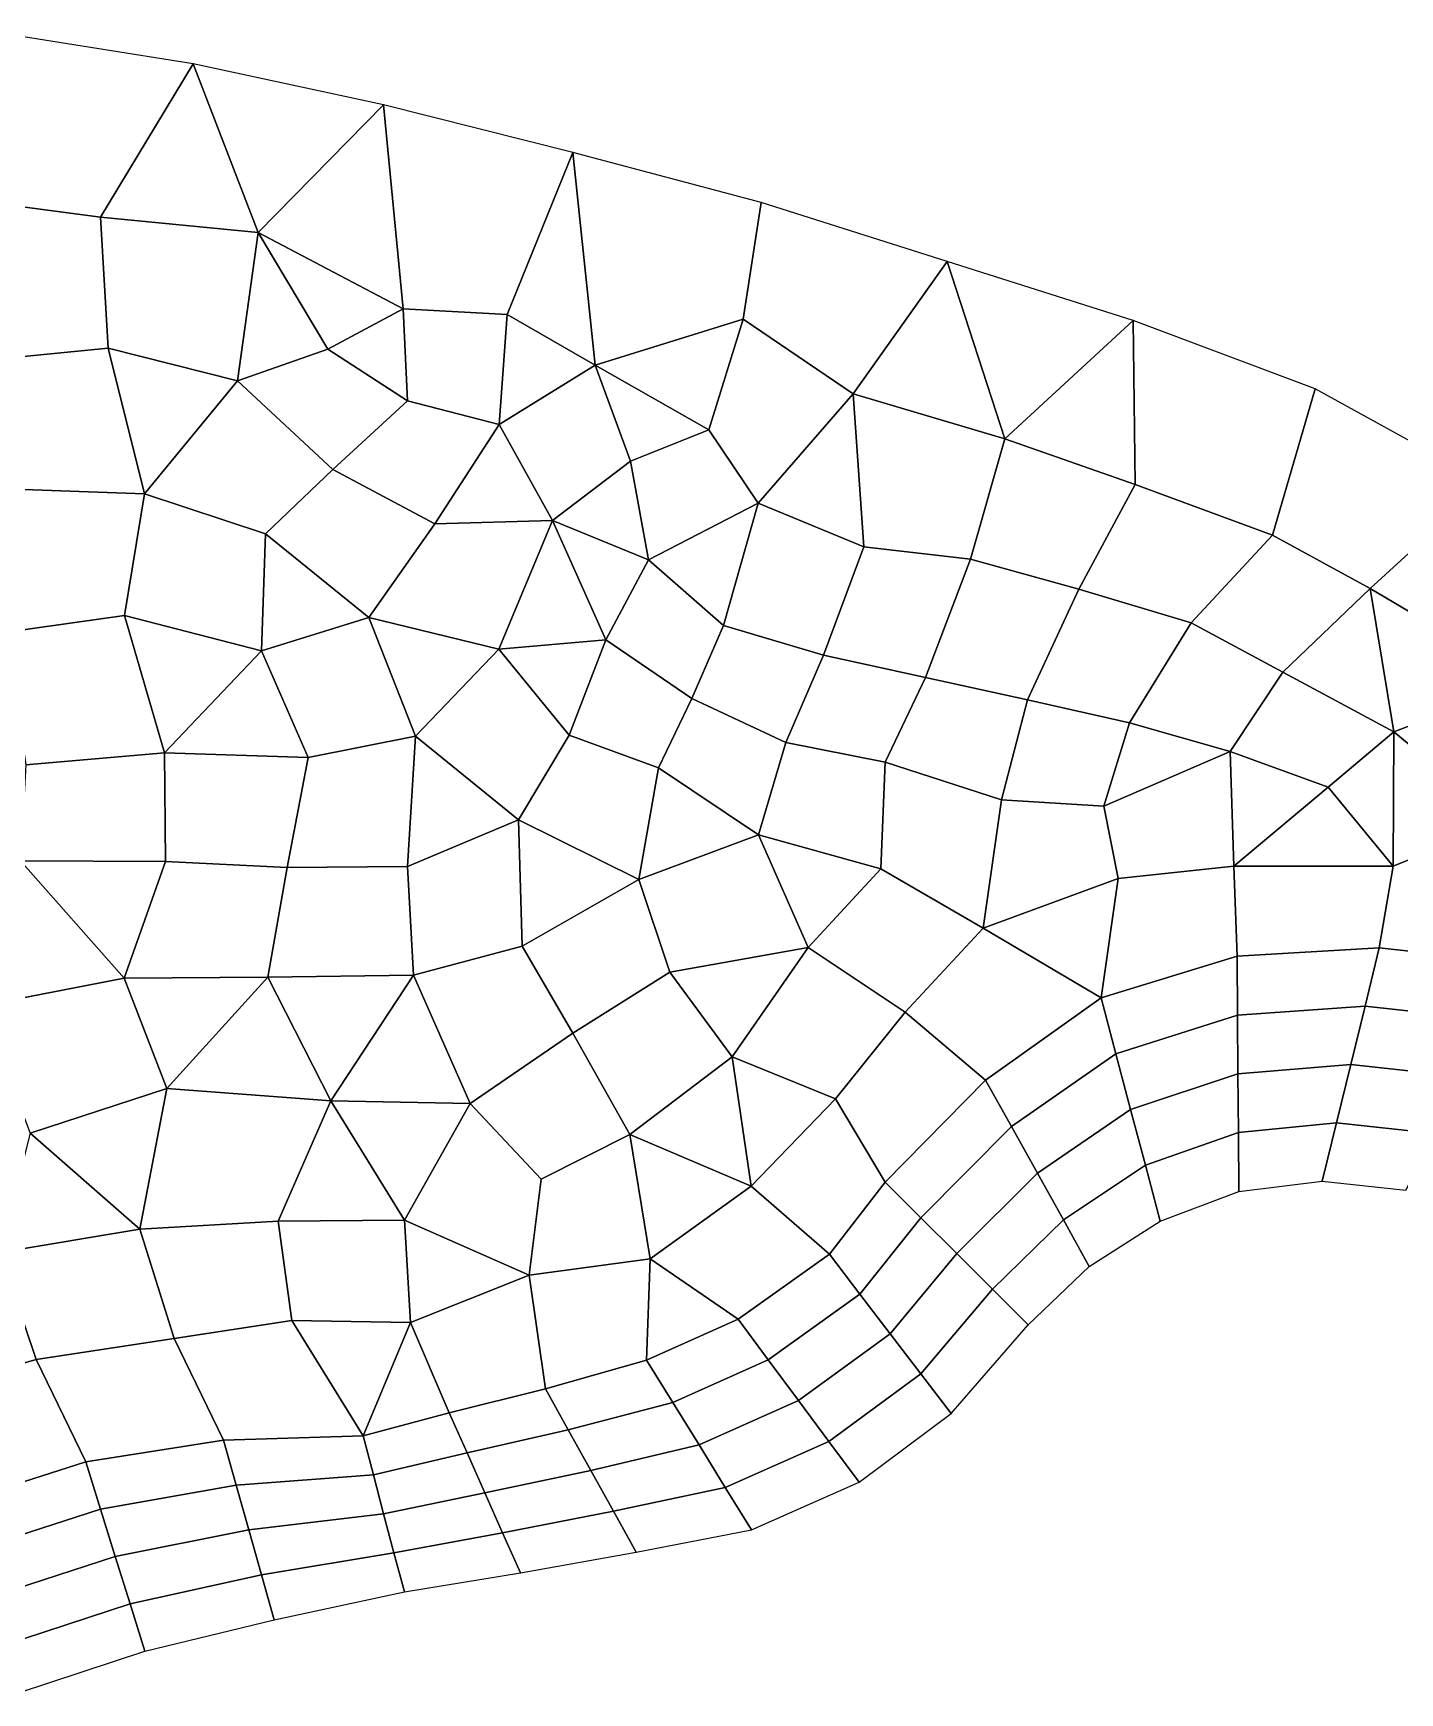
# Model space of a CAD drawing. Extents: x 391089 to 406232, y 6461839 to 6471033.
# Drawn here: x 405203.7 to 405345.5, y 6470713.7 to 6470885.8 of the extents above; entities that cross this region are included whole.
import ezdxf

# ---------------------------------------------------------------- set-up
doc = ezdxf.new("R2010")
doc.units = 0
for name, color, linetype in [('MESH_BOUND', 25, 'CONTINUOUS'), ('MESH_ELEMS', 18, 'CONTINUOUS'), ('MESH_NODES', 18, 'CONTINUOUS')]:
    doc.layers.add(name, color=color, linetype=linetype)

msp = doc.modelspace()

# ---------------------------------------------------------------- linework, layer by layer
at = {"layer": 'MESH_BOUND', "color": 25}
for points in [[(405220.258, 6470882.64, 8.825), (405200.269, 6470885.81, 4.165)], [(405240.023, 6470878.39, 4.096), (405220.258, 6470882.64, 8.825)], [(405259.645, 6470873.43, 4), (405240.023, 6470878.39, 4.096)], [(405279.198, 6470868.23, 4), (405259.645, 6470873.43, 4)], [(405298.49, 6470862.12, 3.852), (405279.198, 6470868.23, 4)], [(405317.782, 6470856.01, 4.84), (405298.49, 6470862.12, 3.852)], [(405336.664, 6470848.93, 4.503), (405317.782, 6470856.01, 4.84)], [(405354.394, 6470839.18, 5.016), (405336.664, 6470848.93, 4.503)], [(405328.751, 6470765.66, 4.43), (405337.405, 6470766.74, 4.508)], [(405337.405, 6470766.74, 4.508), (405346.081, 6470765.79, 4.885)], [(405320.592, 6470762.59, 4.113), (405328.751, 6470765.66, 4.43)], [(405313.242, 6470757.86, 3.819), (405320.592, 6470762.59, 4.113)], [(405306.903, 6470751.82, 3.376), (405313.242, 6470757.86, 3.819)], [(405298.907, 6470742.61, 3.076), (405306.903, 6470751.82, 3.376)], [(405289.351, 6470735.5, 2.649), (405298.907, 6470742.61, 3.076)], [(405278.201, 6470730.56, 3.411), (405289.351, 6470735.5, 2.649)], [(405266.222, 6470728.25, 2.435), (405278.201, 6470730.56, 3.411)], [(405254.213, 6470726.1, 3.462), (405266.222, 6470728.25, 2.435)], [(405242.175, 6470724.12, 3.662), (405254.213, 6470726.1, 3.462)], [(405228.669, 6470721.23, 3.067), (405242.175, 6470724.12, 3.662)], [(405215.252, 6470717.96, 4.118), (405228.669, 6470721.23, 3.067)], [(405202.15, 6470713.65, 3.89), (405215.252, 6470717.96, 4.118)]]:
    msp.add_polyline3d(points, dxfattribs=at)
at = {"layer": 'MESH_ELEMS', "color": 178}
for points in [[(405210.65, 6470866.72, 5.116), (405220.258, 6470882.64, 8.825), (405200.269, 6470885.81, 4.165), (405195.987, 6470868.66, 3.842)], [(405210.65, 6470866.72, 5.116), (405226.997, 6470865.13, 7.961), (405220.258, 6470882.64, 8.825), (405210.65, 6470866.72, 5.116)], [(405220.258, 6470882.64, 8.825), (405226.997, 6470865.13, 7.961), (405240.023, 6470878.39, 4.096), (405220.258, 6470882.64, 8.825)], [(405226.997, 6470865.13, 7.961), (405242.065, 6470857.23, 3.939), (405240.023, 6470878.39, 4.096), (405226.997, 6470865.13, 7.961)], [(405242.065, 6470857.23, 3.939), (405252.847, 6470856.64, 3.432), (405259.645, 6470873.43, 4), (405240.023, 6470878.39, 4.096)], [(405261.979, 6470851.36, 3.558), (405259.645, 6470873.43, 4), (405252.847, 6470856.64, 3.432), (405261.979, 6470851.36, 3.558)], [(405261.979, 6470851.36, 3.558), (405277.324, 6470856.16, 4.137), (405279.198, 6470868.23, 4), (405259.645, 6470873.43, 4)], [(405196.693, 6470851.7, 4.351), (405211.442, 6470853.15, 4.896), (405210.65, 6470866.72, 5.116), (405195.987, 6470868.66, 3.842)], [(405277.324, 6470856.16, 4.137), (405288.73, 6470848.4, 4.555), (405298.49, 6470862.12, 3.852), (405279.198, 6470868.23, 4)], [(405211.442, 6470853.15, 4.896), (405224.869, 6470849.76, 7.489), (405226.997, 6470865.13, 7.961), (405210.65, 6470866.72, 5.116)], [(405234.236, 6470853.02, 5.907), (405226.997, 6470865.13, 7.961), (405224.869, 6470849.76, 7.489), (405234.236, 6470853.02, 5.907)], [(405242.065, 6470857.23, 3.939), (405226.997, 6470865.13, 7.961), (405234.236, 6470853.02, 5.907), (405242.065, 6470857.23, 3.939)], [(405288.73, 6470848.4, 4.555), (405304.491, 6470843.74, 4.622), (405298.49, 6470862.12, 3.852), (405288.73, 6470848.4, 4.555)], [(405304.491, 6470843.74, 4.622), (405317.782, 6470856.01, 4.84), (405298.49, 6470862.12, 3.852), (405304.491, 6470843.74, 4.622)], [(405242.513, 6470847.68, 4.826), (405242.065, 6470857.23, 3.939), (405234.236, 6470853.02, 5.907), (405242.513, 6470847.68, 4.826)], [(405242.513, 6470847.68, 4.826), (405252.006, 6470845.21, 4.858), (405252.847, 6470856.64, 3.432), (405242.065, 6470857.23, 3.939)], [(405252.847, 6470856.64, 3.432), (405252.006, 6470845.21, 4.858), (405261.979, 6470851.36, 3.558), (405252.847, 6470856.64, 3.432)], [(405277.324, 6470856.16, 4.137), (405261.979, 6470851.36, 3.558), (405273.759, 6470844.68, 3.962), (405277.324, 6470856.16, 4.137)], [(405277.324, 6470856.16, 4.137), (405273.759, 6470844.68, 3.962), (405278.882, 6470837.06, 4.415), (405288.73, 6470848.4, 4.555)], [(405304.491, 6470843.74, 4.622), (405317.991, 6470839, 4.75), (405317.782, 6470856.01, 4.84), (405304.491, 6470843.74, 4.622)], [(405317.991, 6470839, 4.75), (405332.26, 6470833.73, 4.77), (405336.664, 6470848.93, 4.503), (405317.782, 6470856.01, 4.84)], [(405200.734, 6470838.56, 4.436), (405215.208, 6470838.01, 6.513), (405211.442, 6470853.15, 4.896), (405196.693, 6470851.7, 4.351)], [(405211.442, 6470853.15, 4.896), (405215.208, 6470838.01, 6.513), (405224.869, 6470849.76, 7.489), (405211.442, 6470853.15, 4.896)], [(405234.236, 6470853.02, 5.907), (405224.869, 6470849.76, 7.489), (405234.769, 6470840.55, 6.566), (405242.513, 6470847.68, 4.826)], [(405265.643, 6470841.43, 3.405), (405261.979, 6470851.36, 3.558), (405252.006, 6470845.21, 4.858), (405257.549, 6470835.26, 5.05)], [(405261.979, 6470851.36, 3.558), (405265.643, 6470841.43, 3.405), (405273.759, 6470844.68, 3.962), (405261.979, 6470851.36, 3.558)], [(405227.773, 6470833.87, 7.59), (405234.769, 6470840.55, 6.566), (405224.869, 6470849.76, 7.489), (405215.208, 6470838.01, 6.513)], [(405342.397, 6470828.21, 4.951), (405354.394, 6470839.18, 5.016), (405336.664, 6470848.93, 4.503), (405332.26, 6470833.73, 4.77)], [(405245.333, 6470834.93, 4.812), (405252.006, 6470845.21, 4.858), (405242.513, 6470847.68, 4.826), (405234.769, 6470840.55, 6.566)], [(405288.73, 6470848.4, 4.555), (405278.882, 6470837.06, 4.415), (405289.84, 6470832.53, 4.533), (405288.73, 6470848.4, 4.555)], [(405289.84, 6470832.53, 4.533), (405300.917, 6470831.24, 4.844), (405304.491, 6470843.74, 4.622), (405288.73, 6470848.4, 4.555)], [(405257.549, 6470835.26, 5.05), (405252.006, 6470845.21, 4.858), (405245.333, 6470834.93, 4.812), (405257.549, 6470835.26, 5.05)], [(405278.882, 6470837.06, 4.415), (405273.759, 6470844.68, 3.962), (405265.643, 6470841.43, 3.405), (405267.521, 6470831.17, 3.689)], [(405312.154, 6470828.15, 4.727), (405317.991, 6470839, 4.75), (405304.491, 6470843.74, 4.622), (405300.917, 6470831.24, 4.844)], [(405238.5, 6470825.18, 5.119), (405245.333, 6470834.93, 4.812), (405234.769, 6470840.55, 6.566), (405227.773, 6470833.87, 7.59)], [(405265.643, 6470841.43, 3.405), (405257.549, 6470835.26, 5.05), (405267.521, 6470831.17, 3.689), (405265.643, 6470841.43, 3.405)], [(405213.151, 6470825.39, 5.148), (405215.208, 6470838.01, 6.513), (405200.734, 6470838.56, 4.436), (405200.887, 6470823.69, 4.688)], [(405323.804, 6470824.63, 4.531), (405332.26, 6470833.73, 4.77), (405317.991, 6470839, 4.75), (405312.154, 6470828.15, 4.727)], [(405358.641, 6470818.6, 4.576), (405372.279, 6470829.72, 5.575), (405354.394, 6470839.18, 5.016), (405342.397, 6470828.21, 4.951)], [(405213.151, 6470825.39, 5.148), (405227.363, 6470821.74, 7.662), (405227.773, 6470833.87, 7.59), (405215.208, 6470838.01, 6.513)], [(405267.521, 6470831.17, 3.689), (405275.285, 6470824.38, 3.218), (405278.882, 6470837.06, 4.415), (405267.521, 6470831.17, 3.689)], [(405289.84, 6470832.53, 4.533), (405278.882, 6470837.06, 4.415), (405275.285, 6470824.38, 3.218), (405285.651, 6470821.29, 3.048)], [(405251.964, 6470821.91, 5.009), (405257.549, 6470835.26, 5.05), (405245.333, 6470834.93, 4.812), (405238.5, 6470825.18, 5.119)], [(405263.079, 6470822.87, 4.961), (405257.549, 6470835.26, 5.05), (405251.964, 6470821.91, 5.009), (405263.079, 6470822.87, 4.961)], [(405263.079, 6470822.87, 4.961), (405267.521, 6470831.17, 3.689), (405257.549, 6470835.26, 5.05), (405263.079, 6470822.87, 4.961)], [(405238.5, 6470825.18, 5.119), (405227.773, 6470833.87, 7.59), (405227.363, 6470821.74, 7.662), (405238.5, 6470825.18, 5.119)], [(405333.321, 6470819.54, 4.388), (405342.397, 6470828.21, 4.951), (405332.26, 6470833.73, 4.77), (405323.804, 6470824.63, 4.531)], [(405296.242, 6470818.96, 3.338), (405300.917, 6470831.24, 4.844), (405289.84, 6470832.53, 4.533), (405285.651, 6470821.29, 3.048)], [(405272, 6470816.8, 4.858), (405275.285, 6470824.38, 3.218), (405267.521, 6470831.17, 3.689), (405263.079, 6470822.87, 4.961)], [(405306.836, 6470816.64, 3.54), (405312.154, 6470828.15, 4.727), (405300.917, 6470831.24, 4.844), (405296.242, 6470818.96, 3.338)], [(405317.416, 6470814.27, 3.405), (405323.804, 6470824.63, 4.531), (405312.154, 6470828.15, 4.727), (405306.836, 6470816.64, 3.54)], [(405333.321, 6470819.54, 4.388), (405344.839, 6470813.34, 4.059), (405342.397, 6470828.21, 4.951), (405333.321, 6470819.54, 4.388)], [(405344.839, 6470813.34, 4.059), (405358.641, 6470818.6, 4.576), (405342.397, 6470828.21, 4.951), (405344.839, 6470813.34, 4.059)], [(405213.151, 6470825.39, 5.148), (405200.887, 6470823.69, 4.688), (405202.904, 6470809.93, 4.451), (405217.308, 6470811.17, 7.316)], [(405217.308, 6470811.17, 7.316), (405227.363, 6470821.74, 7.662), (405213.151, 6470825.39, 5.148), (405217.308, 6470811.17, 7.316)], [(405238.5, 6470825.18, 5.119), (405227.363, 6470821.74, 7.662), (405232.214, 6470810.69, 7.812), (405243.332, 6470812.87, 4.912)], [(405238.5, 6470825.18, 5.119), (405243.332, 6470812.87, 4.912), (405251.964, 6470821.91, 5.009), (405238.5, 6470825.18, 5.119)], [(405281.773, 6470812.22, 4.957), (405285.651, 6470821.29, 3.048), (405275.285, 6470824.38, 3.218), (405272, 6470816.8, 4.858)], [(405327.843, 6470811.31, 3.383), (405333.321, 6470819.54, 4.388), (405323.804, 6470824.63, 4.531), (405317.416, 6470814.27, 3.405)], [(405227.363, 6470821.74, 7.662), (405217.308, 6470811.17, 7.316), (405232.214, 6470810.69, 7.812), (405227.363, 6470821.74, 7.662)], [(405243.332, 6470812.87, 4.912), (405254.036, 6470804.21, 4.809), (405259.288, 6470812.99, 4.904), (405251.964, 6470821.91, 5.009)], [(405251.964, 6470821.91, 5.009), (405259.288, 6470812.99, 4.904), (405263.079, 6470822.87, 4.961), (405251.964, 6470821.91, 5.009)], [(405259.288, 6470812.99, 4.904), (405268.546, 6470809.59, 4.738), (405272, 6470816.8, 4.858), (405263.079, 6470822.87, 4.961)], [(405292.062, 6470810.19, 4.832), (405296.242, 6470818.96, 3.338), (405285.651, 6470821.29, 3.048), (405281.773, 6470812.22, 4.957)], [(405338.033, 6470807.61, 3.467), (405344.839, 6470813.34, 4.059), (405333.321, 6470819.54, 4.388), (405327.843, 6470811.31, 3.383)], [(405304.124, 6470806.28, 4.774), (405306.836, 6470816.64, 3.54), (405296.242, 6470818.96, 3.338), (405292.062, 6470810.19, 4.832)], [(405358.641, 6470818.6, 4.576), (405344.839, 6470813.34, 4.059), (405356.143, 6470804.01, 4.154), (405358.641, 6470818.6, 4.576)], [(405281.773, 6470812.22, 4.957), (405272, 6470816.8, 4.858), (405268.546, 6470809.59, 4.738), (405278.912, 6470802.65, 4.574)], [(405314.742, 6470805.62, 4.844), (405317.416, 6470814.27, 3.405), (405306.836, 6470816.64, 3.54), (405304.124, 6470806.28, 4.774)], [(405232.214, 6470810.69, 7.812), (405230.005, 6470799.27, 7.784), (405242.502, 6470799.36, 4.776), (405243.332, 6470812.87, 4.912)], [(405243.332, 6470812.87, 4.912), (405242.502, 6470799.36, 4.776), (405254.036, 6470804.21, 4.809), (405243.332, 6470812.87, 4.912)], [(405254.036, 6470804.21, 4.809), (405266.521, 6470798.03, 4.464), (405268.546, 6470809.59, 4.738), (405259.288, 6470812.99, 4.904)], [(405317.416, 6470814.27, 3.405), (405314.742, 6470805.62, 4.844), (405327.843, 6470811.31, 3.383), (405317.416, 6470814.27, 3.405)], [(405344.78, 6470799.4, 3.375), (405344.839, 6470813.34, 4.059), (405338.033, 6470807.61, 3.467), (405344.78, 6470799.4, 3.375)], [(405356.143, 6470804.01, 4.154), (405344.839, 6470813.34, 4.059), (405344.78, 6470799.4, 3.375), (405356.143, 6470804.01, 4.154)], [(405217.382, 6470799.87, 6.525), (405217.308, 6470811.17, 7.316), (405202.904, 6470809.93, 4.451), (405202.338, 6470799.96, 4.233)], [(405230.005, 6470799.27, 7.784), (405232.214, 6470810.69, 7.812), (405217.308, 6470811.17, 7.316), (405217.382, 6470799.87, 6.525)], [(405292.062, 6470810.19, 4.832), (405281.773, 6470812.22, 4.957), (405278.912, 6470802.65, 4.574), (405291.617, 6470799.14, 5.05)], [(405314.742, 6470805.62, 4.844), (405316.251, 6470798.12, 4.675), (405328.246, 6470799.39, 4.78), (405327.843, 6470811.31, 3.383)], [(405328.246, 6470799.39, 4.78), (405338.033, 6470807.61, 3.467), (405327.843, 6470811.31, 3.383), (405328.246, 6470799.39, 4.78)], [(405268.546, 6470809.59, 4.738), (405266.521, 6470798.03, 4.464), (405278.912, 6470802.65, 4.574), (405268.546, 6470809.59, 4.738)], [(405304.124, 6470806.28, 4.774), (405292.062, 6470810.19, 4.832), (405291.617, 6470799.14, 5.05), (405302.231, 6470792.98, 4.922)], [(405338.033, 6470807.61, 3.467), (405328.246, 6470799.39, 4.78), (405344.78, 6470799.4, 3.375), (405338.033, 6470807.61, 3.467)], [(405316.251, 6470798.12, 4.675), (405314.742, 6470805.62, 4.844), (405304.124, 6470806.28, 4.774), (405302.231, 6470792.98, 4.922)], [(405242.502, 6470799.36, 4.776), (405243.122, 6470788.1, 4.334), (405254.391, 6470791.1, 4.213), (405254.036, 6470804.21, 4.809)], [(405254.036, 6470804.21, 4.809), (405254.391, 6470791.1, 4.213), (405266.521, 6470798.03, 4.464), (405254.036, 6470804.21, 4.809)], [(405278.912, 6470802.65, 4.574), (405266.521, 6470798.03, 4.464), (405269.721, 6470788.41, 4.861), (405284.077, 6470790.95, 5.227)], [(405278.912, 6470802.65, 4.574), (405284.077, 6470790.95, 5.227), (405291.617, 6470799.14, 5.05), (405278.912, 6470802.65, 4.574)], [(405358.076, 6470789.31, 4.569), (405356.143, 6470804.01, 4.154), (405344.78, 6470799.4, 3.375), (405343.334, 6470790.93, 3.907)], [(405213.095, 6470787.79, 4.36), (405202.338, 6470799.96, 4.233), (405198.309, 6470784.9, 4.173), (405213.095, 6470787.79, 4.36)], [(405202.338, 6470799.96, 4.233), (405213.095, 6470787.79, 4.36), (405217.382, 6470799.87, 6.525), (405202.338, 6470799.96, 4.233)], [(405227.999, 6470787.88, 7.599), (405230.005, 6470799.27, 7.784), (405217.382, 6470799.87, 6.525), (405213.095, 6470787.79, 4.36)], [(405243.122, 6470788.1, 4.334), (405242.502, 6470799.36, 4.776), (405230.005, 6470799.27, 7.784), (405227.999, 6470787.88, 7.599)], [(405294.125, 6470784.25, 5.149), (405302.231, 6470792.98, 4.922), (405291.617, 6470799.14, 5.05), (405284.077, 6470790.95, 5.227)], [(405328.574, 6470790.06, 4.388), (405328.246, 6470799.39, 4.78), (405316.251, 6470798.12, 4.675), (405314.458, 6470785.74, 4.758)], [(405343.334, 6470790.93, 3.907), (405344.78, 6470799.4, 3.375), (405328.246, 6470799.39, 4.78), (405328.574, 6470790.06, 4.388)], [(405269.721, 6470788.41, 4.861), (405266.521, 6470798.03, 4.464), (405254.391, 6470791.1, 4.213), (405259.65, 6470782.07, 4.722)], [(405316.251, 6470798.12, 4.675), (405302.231, 6470792.98, 4.922), (405314.458, 6470785.74, 4.758), (405316.251, 6470798.12, 4.675)], [(405302.231, 6470792.98, 4.922), (405294.125, 6470784.25, 5.149), (405302.479, 6470777.21, 5.115), (405314.458, 6470785.74, 4.758)], [(405259.65, 6470782.07, 4.722), (405254.391, 6470791.1, 4.213), (405243.122, 6470788.1, 4.334), (405249.007, 6470774.79, 4.338)], [(405276.187, 6470779.64, 5.047), (405284.077, 6470790.95, 5.227), (405269.721, 6470788.41, 4.861), (405276.187, 6470779.64, 5.047)], [(405276.187, 6470779.64, 5.047), (405286.917, 6470775.28, 4.863), (405294.125, 6470784.25, 5.149), (405284.077, 6470790.95, 5.227)], [(405343.334, 6470790.93, 3.907), (405328.574, 6470790.06, 4.388), (405328.618, 6470783.96, 3.887), (405341.852, 6470784.89, 3.541)], [(405358.076, 6470789.31, 4.569), (405343.334, 6470790.93, 3.907), (405341.852, 6470784.89, 3.541), (405355.077, 6470783.43, 4.153)], [(405328.574, 6470790.06, 4.388), (405314.458, 6470785.74, 4.758), (405315.992, 6470779.95, 3.673), (405328.618, 6470783.96, 3.887)], [(405203.347, 6470771.69, 4.417), (405217.533, 6470776.35, 4.476), (405213.095, 6470787.79, 4.36), (405198.309, 6470784.9, 4.173)], [(405217.533, 6470776.35, 4.476), (405227.999, 6470787.88, 7.599), (405213.095, 6470787.79, 4.36), (405217.533, 6470776.35, 4.476)], [(405217.533, 6470776.35, 4.476), (405234.548, 6470775.07, 4.255), (405227.999, 6470787.88, 7.599), (405217.533, 6470776.35, 4.476)], [(405227.999, 6470787.88, 7.599), (405234.548, 6470775.07, 4.255), (405243.122, 6470788.1, 4.334), (405227.999, 6470787.88, 7.599)], [(405243.122, 6470788.1, 4.334), (405234.548, 6470775.07, 4.255), (405249.007, 6470774.79, 4.338), (405243.122, 6470788.1, 4.334)], [(405276.187, 6470779.64, 5.047), (405269.721, 6470788.41, 4.861), (405259.65, 6470782.07, 4.722), (405265.564, 6470771.56, 4.514)], [(405314.458, 6470785.74, 4.758), (405302.479, 6470777.21, 5.115), (405305.17, 6470772.38, 5.1), (405315.992, 6470779.95, 3.673)], [(405286.917, 6470775.28, 4.863), (405292.066, 6470766.63, 5.09), (405302.479, 6470777.21, 5.115), (405294.125, 6470784.25, 5.149)], [(405328.618, 6470783.96, 3.887), (405315.992, 6470779.95, 3.673), (405317.525, 6470774.16, 2.059), (405328.662, 6470777.86, 2.292)], [(405341.852, 6470784.89, 3.541), (405328.618, 6470783.96, 3.887), (405328.662, 6470777.86, 2.292), (405340.37, 6470778.84, 2.8)], [(405355.077, 6470783.43, 4.153), (405341.852, 6470784.89, 3.541), (405340.37, 6470778.84, 2.8), (405352.078, 6470777.55, 2.899)], [(405259.65, 6470782.07, 4.722), (405249.007, 6470774.79, 4.338), (405256.356, 6470766.94, 4.625), (405265.564, 6470771.56, 4.514)], [(405315.992, 6470779.95, 3.673), (405305.17, 6470772.38, 5.1), (405307.861, 6470767.54, 2.378), (405317.525, 6470774.16, 2.059)], [(405276.187, 6470779.64, 5.047), (405265.564, 6470771.56, 4.514), (405278.144, 6470766.19, 4.884), (405276.187, 6470779.64, 5.047)], [(405276.187, 6470779.64, 5.047), (405278.144, 6470766.19, 4.884), (405286.917, 6470775.28, 4.863), (405276.187, 6470779.64, 5.047)], [(405340.37, 6470778.84, 2.8), (405328.662, 6470777.86, 2.292), (405328.706, 6470771.76, 3.108), (405338.888, 6470772.79, 3.268)], [(405352.078, 6470777.55, 2.899), (405340.37, 6470778.84, 2.8), (405338.888, 6470772.79, 3.268), (405349.08, 6470771.67, 3.263)], [(405302.479, 6470777.21, 5.115), (405292.066, 6470766.63, 5.09), (405295.775, 6470762.93, 4.649), (405305.17, 6470772.38, 5.1)], [(405328.662, 6470777.86, 2.292), (405317.525, 6470774.16, 2.059), (405319.058, 6470768.37, 2.983), (405328.706, 6470771.76, 3.108)], [(405203.347, 6470771.69, 4.417), (405214.74, 6470761.74, 4.709), (405217.533, 6470776.35, 4.476), (405203.347, 6470771.69, 4.417)], [(405229.089, 6470762.57, 4.551), (405234.548, 6470775.07, 4.255), (405217.533, 6470776.35, 4.476), (405214.74, 6470761.74, 4.709)], [(405242.208, 6470762.69, 4.389), (405234.548, 6470775.07, 4.255), (405229.089, 6470762.57, 4.551), (405242.208, 6470762.69, 4.389)], [(405234.548, 6470775.07, 4.255), (405242.208, 6470762.69, 4.389), (405249.007, 6470774.79, 4.338), (405234.548, 6470775.07, 4.255)], [(405256.356, 6470766.94, 4.625), (405249.007, 6470774.79, 4.338), (405242.208, 6470762.69, 4.389), (405255.136, 6470756.98, 4.613)], [(405292.066, 6470766.63, 5.09), (405286.917, 6470775.28, 4.863), (405278.144, 6470766.19, 4.884), (405286.28, 6470759.15, 4.831)], [(405317.525, 6470774.16, 2.059), (405307.861, 6470767.54, 2.378), (405310.551, 6470762.7, 3.048), (405319.058, 6470768.37, 2.983)], [(405203.347, 6470771.69, 4.417), (405200.227, 6470759.33, 4.55), (405214.74, 6470761.74, 4.709), (405203.347, 6470771.69, 4.417)], [(405267.685, 6470758.67, 4.793), (405265.564, 6470771.56, 4.514), (405256.356, 6470766.94, 4.625), (405255.136, 6470756.98, 4.613)], [(405278.144, 6470766.19, 4.884), (405265.564, 6470771.56, 4.514), (405267.685, 6470758.67, 4.793), (405278.144, 6470766.19, 4.884)], [(405305.17, 6470772.38, 5.1), (405295.775, 6470762.93, 4.649), (405299.484, 6470759.23, 3.253), (405307.861, 6470767.54, 2.378)], [(405328.706, 6470771.76, 3.108), (405319.058, 6470768.37, 2.983), (405320.592, 6470762.59, 4.113), (405328.751, 6470765.66, 4.43)], [(405338.888, 6470772.79, 3.268), (405328.706, 6470771.76, 3.108), (405328.751, 6470765.66, 4.43), (405337.405, 6470766.74, 4.508)], [(405349.08, 6470771.67, 3.263), (405338.888, 6470772.79, 3.268), (405337.405, 6470766.74, 4.508), (405346.081, 6470765.79, 4.885)], [(405319.058, 6470768.37, 2.983), (405310.551, 6470762.7, 3.048), (405313.242, 6470757.86, 3.819), (405320.592, 6470762.59, 4.113)], [(405276.8, 6470752.41, 4.75), (405286.28, 6470759.15, 4.831), (405278.144, 6470766.19, 4.884), (405267.685, 6470758.67, 4.793)], [(405295.775, 6470762.93, 4.649), (405292.066, 6470766.63, 5.09), (405286.28, 6470759.15, 4.831), (405289.436, 6470755.01, 4.905)], [(405307.861, 6470767.54, 2.378), (405299.484, 6470759.23, 3.253), (405303.194, 6470755.53, 2.757), (405310.551, 6470762.7, 3.048)], [(405299.484, 6470759.23, 3.253), (405295.775, 6470762.93, 4.649), (405289.436, 6470755.01, 4.905), (405292.592, 6470750.88, 4.33)], [(405214.74, 6470761.74, 4.709), (405200.227, 6470759.33, 4.55), (405203.987, 6470748.24, 4.536), (405218.285, 6470750.42, 4.642)], [(405229.089, 6470762.57, 4.551), (405214.74, 6470761.74, 4.709), (405218.285, 6470750.42, 4.642), (405230.508, 6470752.26, 4.481)], [(405242.208, 6470762.69, 4.389), (405229.089, 6470762.57, 4.551), (405230.508, 6470752.26, 4.481), (405242.817, 6470752.07, 4.404)], [(405242.817, 6470752.07, 4.404), (405255.136, 6470756.98, 4.613), (405242.208, 6470762.69, 4.389), (405242.817, 6470752.07, 4.404)], [(405310.551, 6470762.7, 3.048), (405303.194, 6470755.53, 2.757), (405306.903, 6470751.82, 3.376), (405313.242, 6470757.86, 3.819)], [(405200.227, 6470759.33, 4.55), (405187.425, 6470756.76, 4.509), (405189.508, 6470744.08, 4.372), (405203.987, 6470748.24, 4.536)], [(405267.31, 6470748.17, 4.728), (405267.685, 6470758.67, 4.793), (405255.136, 6470756.98, 4.613), (405256.83, 6470745.17, 4.763)], [(405267.685, 6470758.67, 4.793), (405267.31, 6470748.17, 4.728), (405276.8, 6470752.41, 4.75), (405267.685, 6470758.67, 4.793)], [(405289.436, 6470755.01, 4.905), (405286.28, 6470759.15, 4.831), (405276.8, 6470752.41, 4.75), (405279.936, 6470748.18, 4.901)], [(405303.194, 6470755.53, 2.757), (405299.484, 6470759.23, 3.253), (405292.592, 6470750.88, 4.33), (405295.749, 6470746.75, 2.414)], [(405256.83, 6470745.17, 4.763), (405255.136, 6470756.98, 4.613), (405242.817, 6470752.07, 4.404), (405246.84, 6470742.68, 4.803)], [(405292.592, 6470750.88, 4.33), (405289.436, 6470755.01, 4.905), (405279.936, 6470748.18, 4.901), (405283.072, 6470743.96, 3.948)], [(405306.903, 6470751.82, 3.376), (405303.194, 6470755.53, 2.757), (405295.749, 6470746.75, 2.414), (405298.907, 6470742.61, 3.076)], [(405279.936, 6470748.18, 4.901), (405276.8, 6470752.41, 4.75), (405267.31, 6470748.17, 4.728), (405270.03, 6470743.77, 5.013)], [(405223.417, 6470739.85, 4.33), (405237.9, 6470740.3, 4.888), (405230.508, 6470752.26, 4.481), (405218.285, 6470750.42, 4.642)], [(405237.9, 6470740.3, 4.888), (405242.817, 6470752.07, 4.404), (405230.508, 6470752.26, 4.481), (405237.9, 6470740.3, 4.888)], [(405242.817, 6470752.07, 4.404), (405237.9, 6470740.3, 4.888), (405246.84, 6470742.68, 4.803), (405242.817, 6470752.07, 4.404)], [(405295.749, 6470746.75, 2.414), (405292.592, 6470750.88, 4.33), (405283.072, 6470743.96, 3.948), (405286.211, 6470739.73, 2.91)], [(405209.134, 6470737.62, 4.556), (405223.417, 6470739.85, 4.33), (405218.285, 6470750.42, 4.642), (405203.987, 6470748.24, 4.536)], [(405203.987, 6470748.24, 4.536), (405189.508, 6470744.08, 4.372), (405195.391, 6470733.22, 4.518), (405209.134, 6470737.62, 4.556)], [(405270.03, 6470743.77, 5.013), (405267.31, 6470748.17, 4.728), (405256.83, 6470745.17, 4.763), (405259.174, 6470740.94, 4.78)], [(405283.072, 6470743.96, 3.948), (405279.936, 6470748.18, 4.901), (405270.03, 6470743.77, 5.013), (405272.75, 6470739.36, 3.503)], [(405298.907, 6470742.61, 3.076), (405295.749, 6470746.75, 2.414), (405286.211, 6470739.73, 2.91), (405289.351, 6470735.5, 2.649)], [(405259.174, 6470740.94, 4.78), (405256.83, 6470745.17, 4.763), (405246.84, 6470742.68, 4.803), (405248.678, 6470738.53, 4.501)], [(405286.211, 6470739.73, 2.91), (405283.072, 6470743.96, 3.948), (405272.75, 6470739.36, 3.503), (405275.475, 6470734.96, 2.283)], [(405248.678, 6470738.53, 4.501), (405246.84, 6470742.68, 4.803), (405237.9, 6470740.3, 4.888), (405238.963, 6470736.25, 4.411)], [(405272.75, 6470739.36, 3.503), (405270.03, 6470743.77, 5.013), (405259.174, 6470740.94, 4.78), (405261.518, 6470736.71, 3.359)], [(405261.518, 6470736.71, 3.359), (405259.174, 6470740.94, 4.78), (405248.678, 6470738.53, 4.501), (405250.517, 6470734.39, 1.872)], [(405209.134, 6470737.62, 4.556), (405210.658, 6470732.7, 4.926), (405224.724, 6470735.2, 4.158), (405223.417, 6470739.85, 4.33)], [(405223.417, 6470739.85, 4.33), (405224.724, 6470735.2, 4.158), (405238.963, 6470736.25, 4.411), (405237.9, 6470740.3, 4.888)], [(405275.475, 6470734.96, 2.283), (405272.75, 6470739.36, 3.503), (405261.518, 6470736.71, 3.359), (405263.869, 6470732.48, 1.967)], [(405289.351, 6470735.5, 2.649), (405286.211, 6470739.73, 2.91), (405275.475, 6470734.96, 2.283), (405278.201, 6470730.56, 3.411)], [(405195.391, 6470733.22, 4.518), (405197.076, 6470728.32, 3.748), (405210.658, 6470732.7, 4.926), (405209.134, 6470737.62, 4.556)], [(405250.517, 6470734.39, 1.872), (405248.678, 6470738.53, 4.501), (405238.963, 6470736.25, 4.411), (405240.026, 6470732.21, 2.213)], [(405210.658, 6470732.7, 4.926), (405212.183, 6470727.78, 3.004), (405226.032, 6470730.54, 2.417), (405224.724, 6470735.2, 4.158)], [(405224.724, 6470735.2, 4.158), (405226.032, 6470730.54, 2.417), (405240.026, 6470732.21, 2.213), (405238.963, 6470736.25, 4.411)], [(405263.869, 6470732.48, 1.967), (405261.518, 6470736.71, 3.359), (405250.517, 6470734.39, 1.872), (405252.364, 6470730.24, 1.145)], [(405252.364, 6470730.24, 1.145), (405250.517, 6470734.39, 1.872), (405240.026, 6470732.21, 2.213), (405241.099, 6470728.16, 1.705)], [(405278.201, 6470730.56, 3.411), (405275.475, 6470734.96, 2.283), (405263.869, 6470732.48, 1.967), (405266.222, 6470728.25, 2.435)], [(405197.076, 6470728.32, 3.748), (405198.761, 6470723.43, 1.742), (405212.183, 6470727.78, 3.004), (405210.658, 6470732.7, 4.926)], [(405226.032, 6470730.54, 2.417), (405227.349, 6470725.88, 2.314), (405241.099, 6470728.16, 1.705), (405240.026, 6470732.21, 2.213)], [(405266.222, 6470728.25, 2.435), (405263.869, 6470732.48, 1.967), (405252.364, 6470730.24, 1.145), (405254.213, 6470726.1, 3.462)], [(405212.183, 6470727.78, 3.004), (405213.716, 6470722.87, 2.682), (405227.349, 6470725.88, 2.314), (405226.032, 6470730.54, 2.417)], [(405254.213, 6470726.1, 3.462), (405252.364, 6470730.24, 1.145), (405241.099, 6470728.16, 1.705), (405242.175, 6470724.12, 3.662)], [(405198.761, 6470723.43, 1.742), (405200.454, 6470718.54, 2.081), (405213.716, 6470722.87, 2.682), (405212.183, 6470727.78, 3.004)], [(405227.349, 6470725.88, 2.314), (405228.669, 6470721.23, 3.067), (405242.175, 6470724.12, 3.662), (405241.099, 6470728.16, 1.705)], [(405213.716, 6470722.87, 2.682), (405215.252, 6470717.96, 4.118), (405228.669, 6470721.23, 3.067), (405227.349, 6470725.88, 2.314)], [(405200.454, 6470718.54, 2.081), (405202.15, 6470713.65, 3.89), (405215.252, 6470717.96, 4.118), (405213.716, 6470722.87, 2.682)]]:
    msp.add_3dface(points, dxfattribs=at)
at = {"layer": 'MESH_NODES', "color": 18}
for p in [(405220.258, 6470882.64, 8.825), (405240.023, 6470878.39, 4.096), (405259.645, 6470873.43, 4), (405279.198, 6470868.23, 4), (405210.65, 6470866.72, 5.116), (405226.997, 6470865.13, 7.961), (405298.49, 6470862.12, 3.852), (405242.065, 6470857.23, 3.939), (405252.847, 6470856.64, 3.432), (405277.324, 6470856.16, 4.137), (405317.782, 6470856.01, 4.84), (405211.442, 6470853.15, 4.896), (405234.236, 6470853.02, 5.907), (405261.979, 6470851.36, 3.558), (405224.869, 6470849.76, 7.489), (405336.664, 6470848.93, 4.503), (405242.513, 6470847.68, 4.826), (405288.73, 6470848.4, 4.555), (405252.006, 6470845.21, 4.858), (405273.759, 6470844.68, 3.962), (405304.491, 6470843.74, 4.622), (405234.769, 6470840.55, 6.566), (405265.643, 6470841.43, 3.405), (405317.991, 6470839, 4.75), (405215.208, 6470838.01, 6.513), (405278.882, 6470837.06, 4.415), (405257.549, 6470835.26, 5.05), (405227.773, 6470833.87, 7.59), (405245.333, 6470834.93, 4.812), (405332.26, 6470833.73, 4.77), (405289.84, 6470832.53, 4.533), (405267.521, 6470831.17, 3.689), (405300.917, 6470831.24, 4.844), (405312.154, 6470828.15, 4.727), (405342.397, 6470828.21, 4.951), (405213.151, 6470825.39, 5.148), (405238.5, 6470825.18, 5.119), (405275.285, 6470824.38, 3.218), (405323.804, 6470824.63, 4.531), (405227.363, 6470821.74, 7.662), (405251.964, 6470821.91, 5.009), (405263.079, 6470822.87, 4.961), (405285.651, 6470821.29, 3.048), (405333.321, 6470819.54, 4.388), (405296.242, 6470818.96, 3.338), (405272, 6470816.8, 4.858), (405306.836, 6470816.64, 3.54), (405243.332, 6470812.87, 4.912), (405259.288, 6470812.99, 4.904), (405317.416, 6470814.27, 3.405), (405344.839, 6470813.34, 4.059), (405217.308, 6470811.17, 7.316), (405281.773, 6470812.22, 4.957), (405327.843, 6470811.31, 3.383), (405232.214, 6470810.69, 7.812), (405268.546, 6470809.59, 4.738), (405292.062, 6470810.19, 4.832), (405338.033, 6470807.61, 3.467), (405304.124, 6470806.28, 4.774), (405254.036, 6470804.21, 4.809), (405314.742, 6470805.62, 4.844), (405278.912, 6470802.65, 4.574), (405217.382, 6470799.87, 6.525), (405230.005, 6470799.27, 7.784), (405242.502, 6470799.36, 4.776), (405291.617, 6470799.14, 5.05), (405328.246, 6470799.39, 4.78), (405344.78, 6470799.4, 3.375), (405266.521, 6470798.03, 4.464), (405316.251, 6470798.12, 4.675), (405302.231, 6470792.98, 4.922), (405254.391, 6470791.1, 4.213), (405284.077, 6470790.95, 5.227), (405343.334, 6470790.93, 3.907), (405328.574, 6470790.06, 4.388), (405213.095, 6470787.79, 4.36), (405227.999, 6470787.88, 7.599), (405243.122, 6470788.1, 4.334), (405269.721, 6470788.41, 4.861), (405314.458, 6470785.74, 4.758), (405294.125, 6470784.25, 5.149), (405328.618, 6470783.96, 3.887), (405341.852, 6470784.89, 3.541), (405259.65, 6470782.07, 4.722), (405315.992, 6470779.95, 3.673), (405276.187, 6470779.64, 5.047), (405340.37, 6470778.84, 2.8), (405302.479, 6470777.21, 5.115), (405328.662, 6470777.86, 2.292), (405217.533, 6470776.35, 4.476), (405234.548, 6470775.07, 4.255), (405249.007, 6470774.79, 4.338), (405286.917, 6470775.28, 4.863), (405317.525, 6470774.16, 2.059), (405265.564, 6470771.56, 4.514), (405305.17, 6470772.38, 5.1), (405328.706, 6470771.76, 3.108), (405338.888, 6470772.79, 3.268), (405319.058, 6470768.37, 2.983), (405256.356, 6470766.94, 4.625), (405278.144, 6470766.19, 4.884), (405292.066, 6470766.63, 5.09), (405307.861, 6470767.54, 2.378), (405337.405, 6470766.74, 4.508), (405328.751, 6470765.66, 4.43), (405295.775, 6470762.93, 4.649), (405214.74, 6470761.74, 4.709), (405229.089, 6470762.57, 4.551), (405242.208, 6470762.69, 4.389), (405310.551, 6470762.7, 3.048), (405320.592, 6470762.59, 4.113), (405267.685, 6470758.67, 4.793), (405286.28, 6470759.15, 4.831), (405299.484, 6470759.23, 3.253), (405313.242, 6470757.86, 3.819), (405255.136, 6470756.98, 4.613), (405289.436, 6470755.01, 4.905), (405303.194, 6470755.53, 2.757), (405276.8, 6470752.41, 4.75), (405230.508, 6470752.26, 4.481), (405242.817, 6470752.07, 4.404), (405292.592, 6470750.88, 4.33), (405306.903, 6470751.82, 3.376), (405218.285, 6470750.42, 4.642), (405203.987, 6470748.24, 4.536), (405267.31, 6470748.17, 4.728), (405279.936, 6470748.18, 4.901), (405295.749, 6470746.75, 2.414), (405256.83, 6470745.17, 4.763), (405283.072, 6470743.96, 3.948), (405246.84, 6470742.68, 4.803), (405270.03, 6470743.77, 5.013), (405298.907, 6470742.61, 3.076), (405259.174, 6470740.94, 4.78), (405223.417, 6470739.85, 4.33), (405237.9, 6470740.3, 4.888), (405272.75, 6470739.36, 3.503), (405286.211, 6470739.73, 2.91), (405209.134, 6470737.62, 4.556), (405248.678, 6470738.53, 4.501), (405224.724, 6470735.2, 4.158), (405238.963, 6470736.25, 4.411), (405261.518, 6470736.71, 3.359), (405289.351, 6470735.5, 2.649), (405250.517, 6470734.39, 1.872), (405275.475, 6470734.96, 2.283), (405210.658, 6470732.7, 4.926), (405240.026, 6470732.21, 2.213), (405263.869, 6470732.48, 1.967), (405226.032, 6470730.54, 2.417), (405252.364, 6470730.24, 1.145), (405278.201, 6470730.56, 3.411), (405212.183, 6470727.78, 3.004), (405241.099, 6470728.16, 1.705), (405266.222, 6470728.25, 2.435), (405227.349, 6470725.88, 2.314), (405254.213, 6470726.1, 3.462), (405242.175, 6470724.12, 3.662), (405213.716, 6470722.87, 2.682), (405228.669, 6470721.23, 3.067), (405215.252, 6470717.96, 4.118)]:
    msp.add_point(p, dxfattribs=at)

doc.saveas('drawing.dxf')
